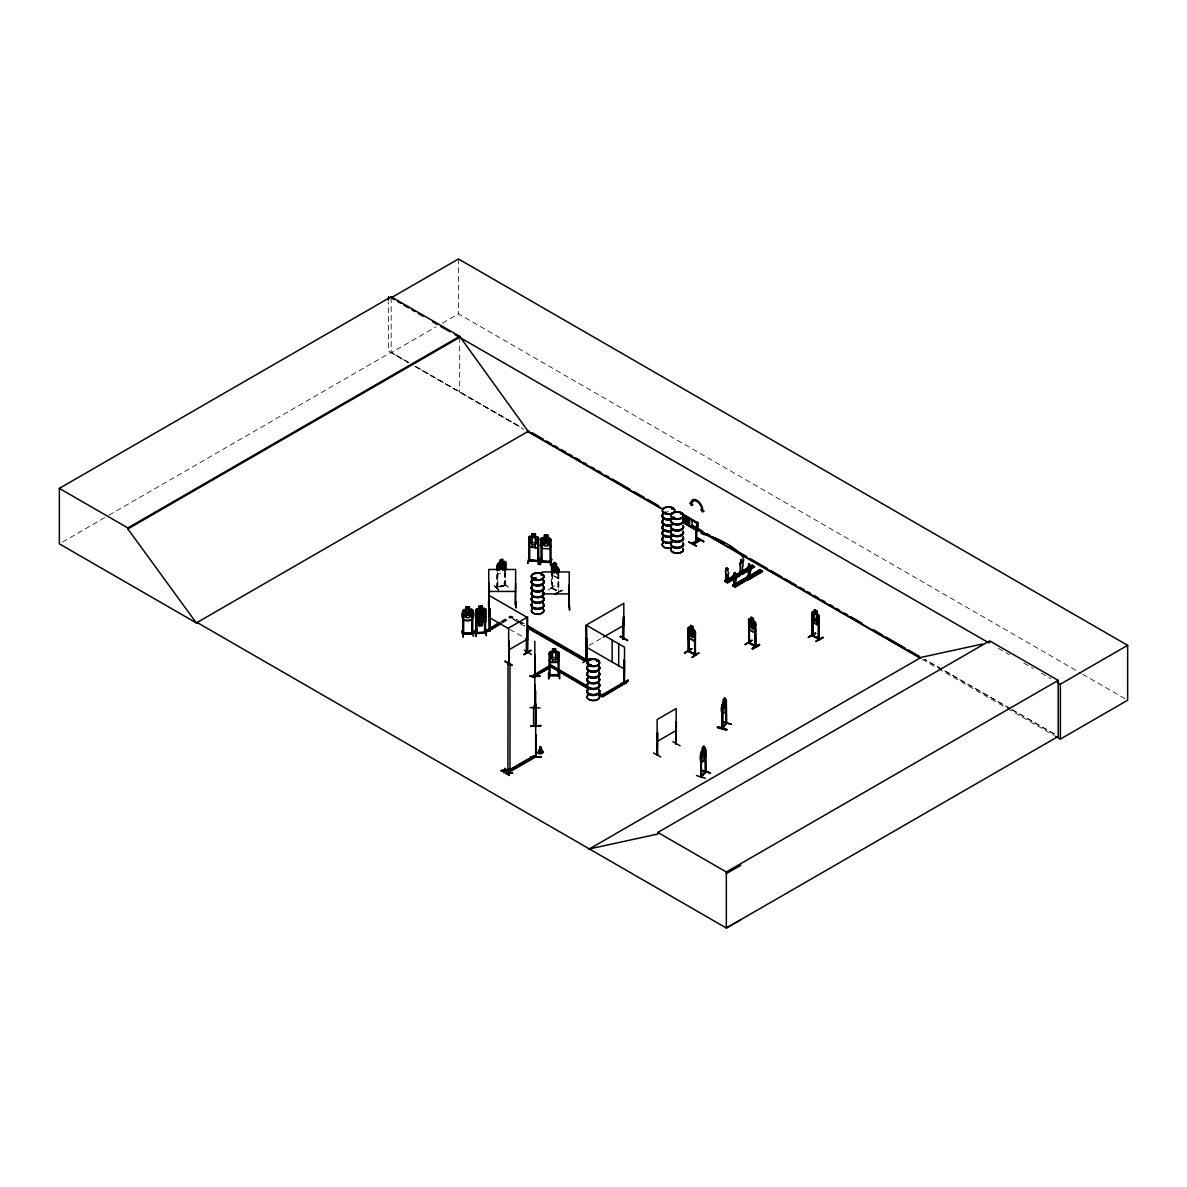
<?xml version="1.0" encoding="UTF-8"?>
<svg xmlns="http://www.w3.org/2000/svg" width="1187" height="1187" viewBox="0 0 1187 1187"><rect width="100%" height="100%" fill="white"/><g stroke="black" fill="none" stroke-linecap="round" stroke-linejoin="round"><path stroke-width="0.75" stroke-dasharray="5 3.75" d="M557.786 578.128L552.296 574.953L557.786 578.128L558.662 575.858M498.985 590.859L494.267 585.265L499.46 590.265M494.237 585.31L499.46 590.711M548.023 589.969L555.16 585.859M551.643 587.402L552.222 587.758M552.222 588.559L551.836 587.135M497.783 587.253C503.169 583.529 512.903 583.841 496.908 588.01M505.469 584.612L504.638 585.384M62.555 541.999L107.409 516.093M109.011 515.173L391.176 352.257L408.699 362.376M391.176 297.818L391.176 352.717L436.044 326.826M442.439 323.116L458.464 313.872L1081.105 673.355M501.181 621.409L510.692 615.919L518.378 620.356M501.181 622.092L510.692 616.602L516.805 620.133M502.561 622.211L512.072 616.721L502.561 622.893M556.703 592.981L562.401 589.657L559.893 591.957M559.507 591.734L562.415 590.043M559.863 591.883L562.742 590.251M588.945 645.476L601.631 638.161M496.893 588.069L496.878 569.805M505.469 585.414L497.012 588.322L497.056 573.633M497.205 571.852L498.05 574.167L503.051 572.609M504.49 584.909L497.205 587.491M508.57 587.52L502.962 582.268L508.125 587.268M497.516 587.001L497.101 587.476M505.217 585.161L505.365 572.371M504.876 585.621L504.757 572.802M408.462 362.51L388.49 351.026L388.49 302.032M414.856 366.19L520.203 426.771L415.079 366.056M941.929 669.29L924.376 659.186L941.884 669.305M1010.567 708.758L943.531 670.195L1010.389 708.862M1012.155 709.663L1055.258 734.456M1082.722 674.275L1127.65 700.226M998.43 648.414L1009.543 654.823M1023.832 663.073L1033.373 668.578M1041.311 673.163L1050.836 678.667M1011.977 709.767L1054.991 734.605M391.176 352.717L408.699 362.836M415.079 366.516L523.927 429.353M922.24 659.319L936.691 667.673M938.309 668.593L1005.76 707.541M1007.362 708.476L1053.937 735.361M554.833 585.74L548.097 589.627M556.733 590.236L552.326 587.98L556.48 590.384M556.733 590.814L551.54 588.173L551.614 573.499M555.101 590.147L551.54 588.099L551.851 573.351M519.951 621.261L524.684 623.991M518.378 621.038L524.684 624.688M515.425 620.252L510.692 617.522L518.571 622.76M516.998 621.157L524.877 625.712M520.143 623.665L524.877 626.395M509.668 629.273L525.515 638.413M494.178 585.695L499.341 590.696M558.84 573.722L558.84 590.191M558.587 572.268L558.587 592.165M558.187 573.351L558.187 589.82M557.949 573.499L557.949 589.969M552.504 573.722L552.578 588.411M552.252 573.87L552.326 588.544M505.543 572.535L505.499 585.428M504.579 572.638L504.49 585.473M497.843 573.366L497.798 588.084L497.665 573.187M459.681 337.36L459.681 392.259M458.464 258.974L458.464 313.872M666.916 511.864A6.276 3.62 0 0 1 668.533 511.745"/><path stroke-width="1.5" d="M540.278 749.635C539.417 740.836 545.219 756.564 538.928 752.706L540.367 746.742L542.177 752.024M727.809 581.2L728.135 574.33A2.24 1.306 59.5 0 0 727.809 571.273L727.794 568.721M727.898 581.155L728.135 574.33M735.628 585.725L736.059 578.796A2.24 1.306 59.5 0 0 735.732 575.725M742.276 572.861L742.691 565.932A2.24 1.306 59.5 0 0 742.365 562.861L742.261 560.368M750.095 577.372L750.421 570.502A2.24 1.306 59.5 0 0 750.095 567.431L749.294 564.092M750.184 577.312L750.421 570.502M705.404 771.891L701.324 775.541M700.731 760.452L701.324 762.662L705.033 758.686L705.464 755.496L705.078 758.73C698.535 770.17 698.653 749.116 705.048 747.855L705.464 772.47L705.597 749.887L705.939 772.04L705.642 771.001M539.625 753.048L540.1 746.935L538.601 752.202M697.333 523.333L697.14 522.31L697.837 530.945L683.489 522.71M696.888 529.773L697.585 531.079L697.585 522.844M697.095 529.892L697.867 522.71M683.46 522.784L697.585 531.079L697.867 530.174M695.582 528.126L696.591 527.562M725.153 581.066L727.186 582.209L728.477 580.695L728.67 581.749L726.207 580.295L725.865 573.054A2.24 1.306 59.5 0 1 726.207 570.368L726.236 568.158L727.497 568.217M726.296 570.309L726.325 568.113M725.984 580.339L726.874 579.716L726.489 580.473M727.037 580.117L726.014 580.443M733.803 584.894L733.7 577.579A2.24 1.306 59.5 0 1 734.026 574.879L734.931 572.386M734.605 584.286L733.981 585.102L734.798 584.316M735.732 585.666C731.875 583.351 735.925 585.874 733.744 585.888L733.744 584.286M734.798 584.701L734.501 584.286M741.415 571.466L740.436 571.956L740.733 571.081L741 573.499L741.385 571.407L740.955 572.119M748.997 575.918L748.27 576.541M748.433 576.333L749.056 576.244M504.935 661.456L512.087 665.595M505.098 660.981L512.25 665.061M653.458 752.973L660.773 756.92M696.873 523.274L697.184 522.458M697.555 523.037L683.4 514.728L697.867 522.859M697.555 530.366L685.893 523.512M550.872 561.792L541.109 561.228L540.975 562L541.138 538.408L544.536 537.741M542.014 539.907L541.079 540.055L542.014 539.907L542.088 562.074M551.02 546.228L549.878 548.913L542.147 548.468L541.138 545.664L541.242 538.453M544.418 537.696L544.432 534.936L547.726 535.129L547.711 537.889L551.005 539.032L551.005 562.579L549.996 561.718M539.937 564.775L541.495 558.543L540.471 564.344M541.183 562.044L551.02 562.356M547.593 535.278L544.521 535.1L544.521 537.8L542.874 538.601L542.874 543.646L544.521 545.901L547.593 546.079L549.24 544.017L549.24 538.972L547.593 537.978L547.726 535.129M550.026 540.367L550.931 540.411L550.026 540.367L550.1 562.564M549.893 562.519L550.145 561.466L541.035 560.976M550.531 564.923L551.554 559.136L550.59 564.967M550.531 565.383L551.599 559.166M717.378 727.527C722.126 725.109 736.088 734.278 717.393 727.438M539.655 749.769L540.219 746.771M696.472 775.526L705.315 778.271M741.118 582.12L741.103 581.215M740.955 581.437L742.201 581.467M747.602 569.181L747.587 568.425M755.585 573.766L755.407 572.935M756.594 573.603L756.475 572.935M538.928 752.706L540.159 747.009M534.818 677.109L535.203 676.234M534.714 676.991L534.818 675.729M535.663 690.804L535.663 756.564M533.319 578.737L534.877 578.841L534.298 578.173M533.868 579.004L534.135 578.128M541.138 574.79L541.598 574.953M541.865 574.76L541.094 574.76M589.064 665.061L590.696 664.839M590.948 665.061L590.162 664.319M596.779 660.862L596.512 660.936M597.432 660.64L596.646 660.64M665.447 513.14L665.848 513.007M665.032 512.25L666.055 513.007M672.435 508.244L671.961 508.941L672.792 508.659M672.317 508.808L671.857 508.897M674.602 517.873L672.94 517.473M674.661 517.977L673.652 517.235M681.397 513.719L680.374 513.63L681.249 513.867M488.614 601.898L488.703 607.329M488.658 607.67L488.658 601.512M532.073 536.45L532.102 533.69L532.191 547.355M535.248 534.12L532.191 533.853L535.367 533.972L535.248 547.622M532.191 536.554L530.559 537.31L530.559 542.355L532.191 544.655L535.248 544.922L536.88 542.904L536.88 537.859L535.367 536.672M528.883 560.709L538.72 561.585L538.631 537.919L537.488 536.865L529.847 536.257L528.808 537.132L528.838 560.739L528.927 537.103L529.921 536.287M529.817 538.601L528.853 538.72L529.817 538.601L529.639 560.813L529.892 559.745L538.72 560.783M527.488 563.35L529.031 557.608M529.491 557.578L527.933 563.335M537.77 539.328L538.661 539.417L537.77 539.328L537.711 561.496L537.889 560.442L538.675 561.317M537.607 560.902L528.957 559.923M538.512 564.389L539.595 558.187M538.052 564.285L539.67 558.558M726.088 580.517L726.785 579.894M740.762 559.982L740.762 561.955A2.24 1.306 59.5 0 0 740.436 564.641L740.421 571.897L741.415 571.748M740.376 573.024L740.376 571.422L741.519 571.63M702.526 532.429C702.734 528.794 699.143 534.996 702.2 532.993M696.383 545.975L688.89 541.999M696.324 545.931L688.846 542.088M501.3 565.531L498.985 564.003L500.751 566.481L498.896 570.339L501.359 566.867C502.427 570.754 505.855 568.128 501.938 566.095L503.733 562.356L501.418 565.457M536.02 704.143L536.02 726.681L536.064 725.257M556.436 573.529L555.19 570.279C554.359 574.048 551.451 570.947 554.7 569.389L553.35 565.487L555.16 569.048L556.391 567.312L557.148 567.712L555.664 569.968L556.673 572.505M691.65 631.988L693.846 630.816L692.362 633.072L693.92 637.167L691.902 633.368L690.671 635.193L689.84 634.704L691.398 632.493L689.929 628.561L691.784 631.944M752.143 623.59L754.205 622.418L752.721 624.674L754.16 628.739L752.246 624.97C751.49 628.665 748.478 625.742 751.757 624.095L750.288 620.163L752.217 623.739M694.44 641.099L695.211 638.932M695.374 638.962L694.484 641.217L688.994 638.057L688.356 634.897M754.784 632.701L755.57 623.338L753.389 620.994M748.626 626.543L749.353 629.644L754.843 632.819L755.644 630.49M812.027 619.213L812.754 622.314L818.303 625.46L819.119 623.116M818.303 625.46L819.193 623.19M476.996 612.314L475.883 615.148C475.794 610.459 485.824 609.361 485.72 614.421M485.706 616.557L484.593 619.332L476.862 619.837L475.868 617.285M467.797 612.804L470.601 610.192L468.509 613.397L470.69 616.498L467.841 614.005L464.992 616.75L467.144 613.442L465.081 610.444L467.619 612.715M504.163 770.556L504.149 772.737L504.876 770.497L509.995 770.155L532.191 757.336M504.149 772.737L504.979 770.126L507.917 770.111M508.778 775.408L509.505 773.167L512.547 772.782L509.505 773.627L508.778 775.408L508.793 773.227L508.199 775.081M504.979 768.419L505.558 769.206L504.979 768.419L504.267 770.63L501.181 770.571L504.267 770.17L503.585 772.411M508.897 772.841C501.864 773.093 509.95 775.126 509.609 771.09L509.609 773.241L510.187 771.416M508.897 773.301L509.609 771.09M471.625 609.257L472.678 610.207L471.625 609.198L463.939 609.539L462.9 610.608C456.906 625.208 478.762 623.605 472.797 610.163L472.723 633.754L472.649 632.656L462.9 633.116M471.669 620.148L472.797 617.418M504.979 770.571L505.558 768.746M549.151 659.72L550.174 662.465L557.949 662.405L558.973 652.435L557.905 651.455L550.204 651.5L549.151 652.538L549.121 676.115L549.299 675.032L550.071 676.1M557.949 662.405L559.077 659.646M722.779 728.032L722.008 727.512L726.711 723.358L726.325 701.294L725.88 723.773L726.711 722.557L722.008 728.447L721.904 704.811L725.732 699.232L726.281 723.803M722.052 727.586L726.325 723.254M725.88 722.838L726.652 722.557M726.652 723.358L722.304 727.943M549.789 548.824L550.902 546.213M748.522 564.329L749.783 564.389M692.021 543.453L699.544 539.106L692.422 543.231M699.484 539.462L692.318 543.572M691.858 648.948L684.424 652.909M745.08 644.66L752.276 640.208L745.154 644.318M485.513 632.537L484.622 631.87L484.578 632.938L484.637 610.771L485.587 610.904L484.637 610.771M492.59 628.427L485.557 632.671L475.779 633.368M589.82 658.429L582.802 662.687M702.378 750.674L701.532 752.41L701.22 776.402L705.909 771.179M568.766 585.28L569.181 607.507L569.226 571.941L542.325 571.941L542.325 575.591M474.474 630.623L475.794 636.366M476.239 635.965L474.948 630.505M462.188 631.098L463.093 636.959L462.247 631.039M462.247 630.742L463.093 636.959M489.949 608.976L489.059 608.753L489.949 608.976L490.023 630.98L488.97 630.712L490.038 630.149M527.592 652.36L526.375 652.271L526.449 639.17M586.897 660.298L586.69 659.779M624.184 681.887L624.407 681.932M812.042 635.594L819.134 639.57M813.006 613.827L812.101 613.605L813.006 613.827L812.828 635.965C814.475 635.401 810.958 633.917 812.739 635.179M818.481 617.24L819.386 617.463L818.481 617.24L818.392 639.185L818.793 638.22L819.46 639.467L812.338 635.357L812.353 613.456M818.392 639.185L818.733 617.092M548.498 673.059L548.602 678.845M548.987 672.658L549.047 678.786M694.514 630.342L689.098 627.122L688.267 627.7L688.223 651.218L695.359 655.313L695.374 631.692L694.543 630.267M689.276 650.699L688.534 650.239M688.95 651.604L689.202 638.651M695.612 654.363C674.364 644.037 709.692 662.168 689.024 651.069M748.596 642.864L755.718 646.9L755.718 623.294L754.902 621.869M749.635 643.102L748.908 620.727L749.383 643.25L748.967 641.885M701.146 776.194L700.79 776.906L700.775 753.3M502.754 570.012L504.178 567.356L504.178 562.326L502.754 561.911L502.798 559.032L499.95 560.012L498.674 569.256M585.562 660.447L586.244 659.289M622.849 638.161L623.887 637.849L623.902 638.71L622.849 638.962L623.576 616.587L623.22 639.066M622.849 638.962L623.65 638.502M697.837 523.615L685.893 516.182L697.585 523.764M508.897 663.147L509.208 662.702M657.064 754.813L657.138 719.53L676.16 708.55L676.189 744.204M742.201 581.689L740.955 581.897M497.16 564.715L497.16 570.146L498.006 563.38L504.653 561.258L505.588 561.837L505.632 568.959M696.532 541.48L696.873 527.162L695.879 526.82L696.68 528.185L695.879 526.82M535.263 578.737L534.135 578.41M674.35 517.888L674.127 517.131M462.693 633.947L472.619 633.487M724.723 697.852L725.435 705.642L723.387 710.271L722.66 703.936L723.328 699.44L724.856 697.733L724.767 700.419M724.471 698.594L723.625 700.523L724.471 699.499M722.438 705.953L722.453 728.432M721.948 704.796C719.307 715.865 725.302 715.909 726.296 706.933M722.2 721.651L731.311 724.204L722.008 721.859M559.166 675.848L549.106 675.863L550.204 675.878M549.996 675.017L559.062 675.047M581.986 658.132L587.684 661.456C576.897 655.165 582.698 660.165 588.782 662.895M701.369 751.816L702.422 750.703L702.274 747.929L703.876 746.267L703.876 748.967M702.378 747.958L703.965 746.297M701.532 757.454L702.333 758.775L703.817 757.217L704.618 754.22L704.618 749.175L703.817 749.101L705.033 747.973M701.28 754.428L701.146 776.995L705.909 771.98M705.894 749.991L705.152 750.347M701.383 770.452L710.479 772.974M700.834 776.847L705.597 771.847M710.464 772.93L701.383 769.992M527.34 652.509L527.636 617.062L508.615 628.042L508.867 663.533L509.178 641.336M527.621 651.93L526.39 651.544L526.479 652.375M475.972 622.3L477.085 623.19L485.72 621.662L485.691 609.243L484.533 608.382L476.892 608.946L475.868 610.044L475.72 633.621L485.587 632.864M476.951 609.035L475.972 610.073L475.987 622.374L479.266 623.027L479.162 625.816L479.162 623.116M462.9 610.608L463.983 609.628M748.819 563.988L748.493 566.525A2.24 1.306 59.5 0 0 748.166 569.226L748.834 578.024L748.211 575.932M476.803 633.517L476.655 611.364L475.75 611.424L476.699 611.557L476.536 633.264M485.691 632.048L484.8 632.181M585.458 659.749L586.17 659.334M622.923 638.903L623.576 616.587M541.227 538.512L542.236 537.607L549.789 538.097M462.796 633.146L472.649 632.938M463.702 633.057L463.642 634.17L463.716 611.943L462.796 611.988L462.945 634.199L462.9 633.086M471.743 633.546L471.743 611.587L472.649 611.557L471.773 611.795M472.649 633.739L462.945 634.17M701.22 776.966L701.146 754.991M742.023 581.882L741.296 582.001M528.808 560.472L538.646 561.347M533.646 578.277L533.453 579.019M533.453 578.455L534.298 579.093M590.013 665.002L590.948 664.779M589.672 664.497L590.162 665.269M590.8 665.091L589.123 664.972M551.614 573.499L551.569 564.611L554.062 565.086L553.988 562.237L556.332 563.588L557.341 573.009M551.643 564.686L552.43 564.137M688.356 627.775L689.128 627.226M559.032 675.269L549.299 675.344M705.553 772.381L705.642 771.802M737.735 573.766L724.842 581.318L726.459 579.538L724.975 580.206M737.557 573.796L724.782 581.274M725.242 581.541L738.166 573.9L725.138 581.482L727.572 582.832L740.302 575.309L727.216 582.669M740.02 573.38L752.825 565.873L739.249 572.95L740.911 571.199M751.979 565.398L750.867 566.051M739.768 573.232L742.023 574.478L741.341 573.989M752.632 565.561L741.148 572.179M727.186 582.624L728.477 580.695M739.442 571.852L741.845 573.202L741.652 574.271L754.606 566.763M754.398 566.748L741.964 574.463M745.377 578.321L748.077 579.805M747.38 568.721L748.314 569.285L748.582 576.407L750.956 577.921L750.956 576.956L749.472 577.624L749.813 579.004L762.588 571.481L760.303 570.235M734.085 584.909L734.085 583.959L732.794 584.716L733.418 586.274L746.193 578.752L745.525 578.158L732.602 585.784L745.659 578.455M748.552 575.606L747.261 576.363L747.914 577.921M735.198 587.12L747.662 579.568M747.469 579.241L748.092 579.835M762.395 570.977L749.012 578.529L762.128 571.214M735.005 587.135L735.02 585.963L735.02 586.734M762.217 571.273L759.992 569.805L747.068 577.446L749.858 579.004M527.874 630.549L526.449 630.342L527.874 630.549L527.562 652.702M524.387 650.194L531.361 654.467M509.178 663.296L508.926 641.203M657.45 732.691L657.39 755.021L657.702 732.824M675.833 722.082L676.086 744.19L676.397 722.037M672.91 741.682L680.077 745.792M727.898 569.226L727.408 568.276M742.365 562.861L742.365 560.887M725.865 573.054L726.147 580.28M740.273 573.084L740.273 571.481L743.136 572.446L743.136 573.395L740.51 571.956L740.436 564.641M734.026 572.906L734.13 574.82A2.24 1.306 59.5 0 0 733.789 577.52L734.1 584.731M746.267 568.766L747.558 568.009M748.715 567.134L750.006 566.377L752.41 567.92L750.006 566.57M739.234 572.92L751.994 565.427M724.96 581.259L738.329 574.226M726.652 581.778L726.859 579.835M741.652 573.098L743.136 572.446M736.059 578.796L735.97 578.855A2.24 1.306 59.5 0 0 735.628 575.784L735.228 572.787M732.987 585.592L734.278 584.063M748.745 575.71L747.261 576.363M739.635 581.437C746.059 584.241 736.89 581.956 740.925 580.68L743.329 582.031M742.083 579.998C748.507 582.802 739.323 580.517 743.374 579.241L745.777 580.606M744.234 578.737C750.659 581.541 741.489 579.241 745.525 577.965M754.101 573.098C760.511 575.903 751.341 573.603 755.392 572.327L757.796 573.692M756.534 571.659C762.959 574.463 753.79 572.164 757.84 570.888L760.244 572.253M758.701 570.383C765.125 573.187 755.941 570.888 759.992 569.626M746 578.425L732.78 585.681L735.391 587.342M747.38 577.624L760.644 570.398L747.855 577.891L747.068 577.461M747.528 577.698L760.615 570.398L759.992 569.805M735.02 585.963L736.489 585.31L736.489 586.259M750.956 576.956L749.472 577.624M747.929 579.33L734.753 586.882M749.531 578.841L762.425 571.288M814.475 623.294L814.475 609.599L816.834 610.934L816.834 613.634M814.475 612.299L813.288 612.715L813.288 617.759L814.475 620.578L816.671 621.84L817.858 620.341L817.858 615.296L816.671 613.724M816.76 610.979L814.386 609.643M819.119 615.964L818.362 614.495L819.104 639.615M812.754 622.314L812.101 619.169M489.682 631.128L489.311 608.619M526.835 652.167L527.34 630.579M527.176 651.915L526.983 651.856M530.856 650.135L523.749 654.72L530.886 650.491M623.813 638.784L623.813 603.382L585.784 625.356L586.289 660.818L586.17 638.176M586.423 638.324L585.532 638.547M586.942 639.14L586.289 638.769L586.957 661.159L587.194 638.992M620.178 636.529L627.745 640.401L620.578 636.306M586.244 659.527L587.268 660.996L586.541 625.282L624.57 647.241L624.273 682.733L623.679 660.358L624.57 660.58L624.407 682.733L624.08 681.383M628.071 680.136C628.709 684.187 611.157 687.911 628.116 680.196M620.979 684.736L628.175 680.581M815.692 633.368L808.213 637.285L815.291 633.146M819.208 638.814L812.828 635.401L819.46 638.665M815.825 641.188L822.888 637.018L823.274 637.671L815.855 641.573M197.22 622.537L196.448 622.997L59.35 543.839L59.35 488.376L391.176 296.795L459.681 336.336L528.185 431.356L662.658 509M391.176 296.795L391.176 297.818L458.464 258.974L1127.65 645.327L1127.65 700.226L1060.362 739.071L1055.555 736.281M59.35 488.376L127.855 527.918L459.681 336.336M740.866 919.747L726.34 928.026L197.131 622.492L196.345 622.938L127.855 528.942L459.681 337.36M196.345 622.938L528.957 430.911M551.569 564.611L551.851 573.351M556.332 563.588L556.169 566.392L558.662 568.603L558.587 572.268M552.504 566.407C550.916 565.012 553.899 570.235 552.504 571.897M557.949 569.834L558.84 570.072L557.949 569.834L557.949 573.499M500.988 623.813L488.302 631.128L486.922 630.327L499.593 622.329M486.922 630.327L493.258 626.662M496.433 624.837L499.593 623.012M486.922 629.644L488.302 630.445L500.988 623.13M558.172 592.55L555.279 593.812M555.605 594.375L558.439 592.699L555.279 594.108M692.066 520.485L689.662 518.363L692.066 520.485L691.991 526.88L689.751 526.42M691.991 526.88L689.647 526.36M694.143 528.482L694.143 527.236L695.716 529.625M695.879 527.725L695.73 541.94L695.716 528.363M696.873 528.067L696.25 527.31L696.324 542.251L696.086 526.702M696.828 530.634L697.095 523.482M696.383 537.281L703.906 541.628L696.784 537.503M508.615 650.001L527.636 639.021M693.208 543.691L700.404 539.981M693.609 544.358L700.701 540.174M531.687 675.848L533.082 676.649L552.089 666.352L533.082 677.332L531.687 676.531L550.709 664.868L588.262 686.546M531.687 676.531L550.709 665.551L556.807 669.082M603.219 637.241L623.813 625.356M528.022 627.522L584.746 660.284L586.141 659.482L527.829 625.816M528.022 628.22L584.746 660.966L586.556 660.536M693.03 626.691L694.039 636.098L692.867 637.582L690.686 636.321L689.513 633.487L690.686 625.341L693.03 626.691L690.686 625.519M688.95 629.644L688.312 629.273L689.024 651.648L688.237 650.387L688.905 650.802M695.285 631.736L695.241 655.269M694.647 632.938L695.537 633.161L694.647 632.938L694.677 654.957M601.023 695.523L624.792 681.798L626.187 682.599L602.417 697.006L601.023 695.523L602.417 696.324L626.187 682.599M602.61 695.3L624.792 682.48L626.187 683.282M684.795 653.176L691.917 648.606L684.795 652.716M755.258 631.707L755.006 646.574L755.258 624.392L755.971 646.767L748.908 642.686L748.626 619.302L751.119 619.777M691.976 657.212L699.098 652.761L692.318 657.509M755.896 624.763L755.006 624.525M749.353 629.644L754.917 632.775M508.036 769.473L509.995 769.473L533.764 755.748L535.159 757.232L511.389 770.957L509.995 770.155L509.995 663.325L508.036 663.325L507.917 770.556L504.876 770.957M509.995 769.473L511.389 770.274L535.159 756.549M748.967 642.686L748.7 619.258M755.644 646.069L749.383 642.671L755.718 646.114M752.276 648.443L759.457 644.348L752.335 648.503M752.677 649.126L759.799 644.956L752.276 648.888M657.138 741.489L676.16 730.509M588.574 849.388L921.186 657.346L982.465 644.022M589.345 848.928L657.85 834.031L657.85 832.443L989.676 640.861L1058.181 680.403L1058.181 736.444L726.34 928.026L726.34 871.985L1058.181 680.403M989.676 642.449L988.905 642.909L454.903 334.6M1057.187 682.332L1060.362 684.172L1127.65 645.327M726.34 873.587L740.866 865.308M550.872 562.593L540.99 562.044M552.459 651.544L550.916 652.553L550.916 657.583L552.578 659.735L555.664 659.72L557.311 657.553L557.311 652.509L555.664 651.618M528.912 559.685L529.788 559.745M534.803 706.25L534.818 707.645L534.818 641.217M535.159 707.586L535.159 685.092M734.189 577.372L733.136 577.372M755.407 573.084L756.475 573.084M534.936 579.019L533.646 579.019M498.065 563.424L500.009 562.772M502.843 561.792L505.692 561.763L505.543 570.71M496.878 569.805L497.665 565.873L497.843 569.701M504.579 563.484C506.241 562.148 503.095 568.81 504.579 570.799M497.843 566.036L496.878 566.14M535.174 677.109L535.159 654.571M726.711 580.146L726.266 579.434M734.041 577.446L733.299 577.446M756.327 573.603L755.585 573.618M657.42 754.991L657.746 753.968M664.542 512.561L665.358 513.066M597.521 660.699L596.972 660.402M540.263 747.068L541.865 751.519M475.853 632.552L476.803 632.938M553.988 565.131L552.816 565.353L553.988 573.232M688.475 651.04L688.43 627.73M755.184 645.505L755.644 646.87M501.181 770.571L507.917 770.556M501.181 771.031L504.163 771.001M509.609 772.796L512.547 772.782M505.81 773.241L512.547 773.241M505.81 773.701L508.793 773.672M549.225 676.115L550.145 676.13M620.237 636.425L627.419 640.52M696.443 537.622L703.565 541.717M673.993 517.814L673.177 517.977M479.251 625.653L482.323 625.43L482.323 622.73L483.955 621.706L483.955 616.661L482.323 614.629C479.726 609.584 486.344 607.032 481.447 612.67L483.613 615.712L480.78 613.293L477.931 616.127L480.082 612.759L478.035 609.821L480.735 612.091L482.397 609.584L479.251 609.821L477.619 622.181L479.251 622.952M479.147 625.757L482.441 625.579L482.426 622.804L485.72 621.662M476.951 619.748L484.504 619.243M475.898 632.805L484.533 631.929M486.388 635.52L485.023 629.407L486.447 635.579M488.97 629.911L489.786 630.327M812.709 635.935L812.754 613.961M526.687 652.167L526.687 639.021M819.089 639.57L819.193 615.919M466.194 606.735L469.488 606.646L469.384 609.45L471.031 610.281L471.031 615.311L469.384 617.552L466.313 617.685L464.651 615.608L464.651 610.563L466.313 609.584L466.194 606.735L466.194 609.495M463.983 620.341L471.58 620M473.242 636.425L472.471 630.623M538.646 561.614L538.497 560.798M489.192 582.817L489.103 630.787M569.27 603.975L569.582 610.252L569.3 604.317M515.573 604.717L515.633 569.478L488.732 569.478L488.792 605.014M515.737 607.67L515.915 601.913M515.677 601.512L515.974 607.789M552.578 652.538L555.664 652.524M552.578 657.583L555.664 657.553M550.249 662.301L557.86 662.257M550.1 653.918L549.195 653.933L550.1 653.918L549.996 676.145M558.157 653.889L559.062 654.096L558.157 653.889L558.157 676.115M559.27 678.445L559.225 672.97M540.026 675.996L529.936 676.16L540.026 676.442M540.026 676.293L529.951 676.026M529.951 707.66L540.04 707.942M530.797 725.925L540.886 725.865M536.005 734.664L536.064 756.579M530.797 756.861C548.75 757.499 540.96 756.712 530.797 757.158M530.797 757.232L540.886 756.742M488.732 591.438L515.633 591.438M542.325 593.901L569.226 593.901M508.036 664.008L509.995 664.008M533.571 706.799L535.53 706.799M533.571 725.524L535.53 725.524M475.824 633.606L475.794 632.79M471.803 633.769L471.743 611.587M665.21 512.235L666.144 512.576M532.191 537.444L535.248 537.711M532.191 542.489L535.248 542.756M529.921 546.999L537.503 547.83L538.631 545.174L537.429 547.726L529.817 547.148L528.823 544.314M815.603 633.264L808.614 637.063M741.059 559.463L742.276 560.947M540.233 751.074L541.153 751.178M541.984 561.036L541.865 562.119M515.232 605.014L515.633 583.025M569.181 607.21L569.181 606.379M664.868 512.799L664.779 512.977M726.296 699.677L726.147 706.948M726.681 729.679L717.586 727.156L726.711 729.753M559.166 675.047L558.958 676.115L559.077 652.464M701.413 770.333L710.286 773.123M559.7 673.014L559.745 678.816M527.073 652.731L527.102 617.374L489.059 595.414M536.005 756.623L536.123 755.896M752.172 565.101L754.576 566.644M750.867 565.858L753.27 567.223M746.267 568.573L748.671 570.131M818.333 614.569L812.858 611.394L812.027 611.973L812.145 635.624M748.092 576.007L750.763 577.624L750.763 576.852M814.475 613.382L816.671 614.629M737.706 573.455L740.109 574.998L726.934 582.372L739.501 574.879M745.525 578.158L747.929 579.523M814.475 618.427L816.671 619.673M734.219 578.47L731.815 577.119M736.489 585.31L736.311 585.963M726.859 580.176L725.925 579.76L725.806 581.437M725.806 579.835L728.477 581.452M733.625 584.345L734.486 584.701M583.336 659.393L588.01 662.02M391.176 297.818L394.366 299.658M397.556 301.498L400.746 303.338M403.921 305.178L408.699 307.937M411.889 309.777L415.079 311.617M418.269 313.457L423.047 316.217M432.602 321.736L437.38 324.496M440.57 326.336L450.125 331.841M683.415 516.182L687.777 518.704L689.647 521.138L689.647 523.66L687.777 523.927L683.415 521.405M532.162 432.751L543.364 439.22M546.569 441.074L551.376 443.849M554.566 445.689L557.771 447.544M560.976 449.383L565.784 452.158M568.988 454.013L572.179 455.867M575.383 457.707L580.191 460.482M583.396 462.337L586.586 464.176M591.393 466.951L594.598 468.806M597.803 470.645L600.993 472.5M605.8 475.275L609.005 477.115M612.21 478.969L629.822 489.133M634.615 491.908L644.229 497.457M647.419 499.297L658.637 505.766M692.244 525.173L695.448 527.028M698.653 528.883L701.858 530.723M706.666 533.497L709.856 535.352M713.061 537.192L717.868 539.966M721.073 541.821L724.263 543.661M729.07 546.435L732.275 548.29M735.48 550.13L746.682 556.599M749.887 558.454L767.499 568.618M770.689 570.472L781.907 576.941M785.097 578.781L796.314 585.265M799.504 587.105L804.311 589.88M807.516 591.734L810.721 593.574M813.926 595.429L818.718 598.203M821.923 600.043L825.128 601.898M829.921 604.673L833.126 606.512M836.331 608.367L839.535 610.207M844.343 612.982L847.533 614.836M850.738 616.676L861.94 623.16M873.157 629.629L882.757 635.164M885.962 637.018L905.177 648.102M908.367 649.957L919.584 656.426M691.472 525.633L920.4 657.806M693.95 527.34L696.383 528.586L697.17 528.126L696.339 527.34M527.132 431.207L660.447 508.17M690.968 525.796L920.637 658.399M689.068 525.055L697.911 530.159M749.412 618.872L754.784 621.988M694.514 641.054L689.128 637.953L688.43 634.926M552.356 564.181L557.727 567.282M695.537 655.09L694.899 640.105M586.541 647.241L624.57 669.201M527.829 626.499L537.296 631.959M540.441 633.784L584.568 659.26M489.059 617.374L508.081 628.353M599.272 692.911L602.417 695.404L599.272 693.594M559.952 670.892L578.826 681.783M581.971 683.608L585.117 685.418M588.44 688.252L550.709 666.471L588.44 688.95M540.515 750.288C547.756 751.475 538.809 756.52 537.221 752.039M540.515 750.362L543.557 752.113M535.159 757.232L533.764 755.748M657.85 832.443L726.34 871.985M484.489 608.471L485.706 609.302M537.488 536.865L538.616 537.978M702.57 534.239C706.042 534.12 702.452 530.114 702.57 534.239A28.933 8.932 26.2 0 1 735.406 549.462A28.933 8.932 26.2 0 1 739.916 563.647L740.332 564.7M541.242 545.649L542.222 548.379M542.014 752.543L540.649 746.979L541.42 752.959M721.904 712.066L722.393 714.159M482.412 608.53L482.412 605.83L479.133 606.067L479.133 608.783M463.716 611.943L462.796 611.988M540.411 747.083L540.545 753.137M1060.362 684.172L1060.362 739.071M816.671 611.023L816.671 624.54M814.549 609.732L814.549 612.433M722.764 706.042L722.809 728.091M705.419 748.344L705.419 755.54M703.876 746.267L703.921 749.145M623.932 660.209L624.036 682.199M618.694 643.844L618.694 665.803M612.151 640.075L612.151 662.034M558.513 568.632L558.513 572.238M555.664 662.42L555.768 648.755L552.459 648.785L552.578 662.45M552.252 566.54L552.252 572.03M535.367 533.972L535.352 536.732M527.918 651.693L527.918 652.568M505.365 563.217L505.365 570.532M504.757 563.662L504.757 570.977M497.665 565.873L497.665 569.523M489.712 609.124L489.786 631.128M485.587 609.287L485.498 632.923M482.308 605.934L482.323 608.694L483.955 609.48L482.323 621.825L478.227 622.285L480.142 618.976L478.435 615.845L480.794 618.353L483.643 615.519L481.492 618.902L483.584 621.721L482.56 621.884L480.854 619.555L479.192 622.062L477.619 609.94L479.251 608.916L479.236 606.156M388.49 296.587L388.49 300.222M127.855 527.918L127.855 528.942M543.142 586.259A6.38 3.68 0 0 1 537.622 591.794A6.38 3.68 0 0 1 532.102 586.259M543.067 586.645A6.291 3.635 0 0 1 537.622 592.09A6.291 3.635 0 0 1 532.177 586.645M543.082 591.512A6.306 3.635 0 0 1 537.622 596.972A6.306 3.635 0 0 1 532.162 591.512M543.082 591.719A6.306 3.635 0 0 1 537.622 597.165A6.306 3.635 0 0 1 532.162 591.719M543.142 580.206A6.38 3.68 0 0 1 537.622 585.725A6.38 3.68 0 0 1 532.102 580.206M533.111 579.434A6.38 3.68 0 0 1 535.975 578.484M543.067 585.621A6.291 3.635 0 0 1 537.622 591.067A6.291 3.635 0 0 1 532.177 585.621M543.067 580.577A6.276 3.62 0 0 1 537.622 586.022A6.276 3.62 0 0 1 532.191 580.577M533.186 579.835A6.276 3.62 0 0 1 536.005 578.9M543.142 585.948A6.38 3.68 0 0 1 537.622 591.467A6.38 3.68 0 0 1 532.102 585.948M543.142 579.894A6.38 3.68 0 0 1 537.622 585.414A6.38 3.68 0 0 1 532.102 579.894M533.111 579.122A6.38 3.68 0 0 1 535.975 578.173M543.067 579.568A6.276 3.62 0 0 1 537.622 584.998A6.276 3.62 0 0 1 532.191 579.568M533.186 578.811A6.276 3.62 0 0 1 536.005 577.876M543.142 603.53A6.38 3.68 0 0 1 537.622 609.065A6.38 3.68 0 0 1 532.102 603.53M543.067 603.916A6.291 3.635 0 0 1 537.622 609.361A6.291 3.635 0 0 1 532.177 603.916M543.053 608.664A6.261 3.62 0 0 1 537.622 614.08A6.261 3.62 0 0 1 532.206 608.664M543.053 592.268A6.261 3.62 0 0 1 537.622 597.699A6.261 3.62 0 0 1 532.206 592.268M543.067 608.976A6.291 3.635 0 0 1 537.622 614.421A6.291 3.635 0 0 1 532.177 608.976M543.082 591.972A6.306 3.635 0 0 1 537.622 597.432A6.306 3.635 0 0 1 532.162 591.972M543.142 597.476A6.38 3.68 0 0 1 537.622 602.996A6.38 3.68 0 0 1 532.102 597.476M543.067 602.892A6.291 3.635 0 0 1 537.622 608.337A6.291 3.635 0 0 1 532.177 602.892M543.067 597.847A6.276 3.62 0 0 1 537.622 603.293A6.276 3.62 0 0 1 532.191 597.847M543.142 603.219A6.38 3.68 0 0 1 537.622 608.738A6.38 3.68 0 0 1 532.102 603.219M543.142 597.165A6.38 3.68 0 0 1 537.622 602.684A6.38 3.68 0 0 1 532.102 597.165M543.067 596.838A6.276 3.62 0 0 1 537.622 602.269A6.276 3.62 0 0 1 532.191 596.838M598.871 672.45A6.38 3.68 0 0 1 593.337 677.97A6.38 3.68 0 0 1 587.817 672.45M598.782 672.821A6.276 3.62 0 0 1 593.337 678.267A6.276 3.62 0 0 1 587.906 672.821M598.767 677.554A6.261 3.62 0 0 1 593.337 682.97A6.261 3.62 0 0 1 587.921 677.554M598.871 666.382A6.38 3.68 0 0 1 593.337 671.916A6.38 3.68 0 0 1 587.817 666.382M598.782 671.812A6.276 3.62 0 0 1 593.337 677.243A6.276 3.62 0 0 1 587.906 671.812M598.782 666.768A6.276 3.62 0 0 1 593.337 672.198A6.276 3.62 0 0 1 587.906 666.768M598.871 672.139A6.38 3.68 0 0 1 593.337 677.658A6.38 3.68 0 0 1 587.817 672.139M598.871 666.07A6.38 3.68 0 0 1 593.337 671.59A6.38 3.68 0 0 1 587.817 666.07M598.782 665.744A6.291 3.635 0 0 1 593.337 671.189A6.291 3.635 0 0 1 587.891 665.744M598.871 689.721A6.38 3.68 0 0 1 593.337 695.241A6.38 3.68 0 0 1 587.817 689.721M598.782 690.092A6.276 3.62 0 0 1 593.337 695.537A6.276 3.62 0 0 1 587.906 690.092M598.797 694.959A6.306 3.635 0 0 1 593.337 700.419A6.306 3.635 0 0 1 587.877 694.959M598.782 678.46A6.276 3.62 0 0 1 593.337 683.89A6.276 3.62 0 0 1 587.906 678.46M598.797 695.167A6.306 3.635 0 0 1 593.337 700.627A6.306 3.635 0 0 1 587.877 695.167M598.871 683.653A6.38 3.68 0 0 1 593.337 689.187A6.38 3.68 0 0 1 587.817 683.653M598.782 689.083A6.276 3.62 0 0 1 593.337 694.514A6.276 3.62 0 0 1 587.906 689.083M598.782 684.038A6.276 3.62 0 0 1 593.337 689.469A6.276 3.62 0 0 1 587.906 684.038M598.871 689.41A6.38 3.68 0 0 1 593.337 694.929A6.38 3.68 0 0 1 587.817 689.41M598.871 683.341A6.38 3.68 0 0 1 593.337 688.861A6.38 3.68 0 0 1 587.817 683.341M598.782 683.015A6.291 3.635 0 0 1 593.337 688.46A6.291 3.635 0 0 1 587.891 683.015M671.723 525.277A6.38 3.68 0 0 1 664.023 524.699A6.38 3.68 0 0 1 663.014 520.247M671.679 525.574A6.276 3.62 0 0 1 664.097 525.01A6.276 3.62 0 0 1 663.103 520.633M671.679 530.648A6.276 3.62 0 0 1 664.097 530.07A6.276 3.62 0 0 1 663.103 525.693M671.723 519.223A6.38 3.68 0 0 1 664.023 518.63A6.38 3.68 0 0 1 663.014 514.194M671.679 524.565A6.291 3.635 0 0 1 664.097 523.986A6.291 3.635 0 0 1 663.088 519.609M671.679 519.52A6.291 3.635 0 0 1 664.097 518.956A6.291 3.635 0 0 1 663.088 514.564M671.723 524.966A6.38 3.68 0 0 1 664.023 524.387A6.38 3.68 0 0 1 663.014 519.936M671.723 518.912A6.38 3.68 0 0 1 664.023 518.318A6.38 3.68 0 0 1 663.014 513.882M671.679 518.511A6.276 3.62 0 0 1 664.097 517.933A6.276 3.62 0 0 1 663.103 513.556M671.723 542.548A6.38 3.68 0 0 1 664.023 541.969A6.38 3.68 0 0 1 663.014 537.518M671.679 542.845A6.276 3.62 0 0 1 664.097 542.281A6.276 3.62 0 0 1 663.103 537.904M671.694 547.726A6.306 3.635 0 0 1 664.082 547.148A6.306 3.635 0 0 1 663.088 542.756M671.694 547.934A6.306 3.635 0 0 1 664.082 547.355A6.306 3.635 0 0 1 663.088 542.963M671.723 536.494A6.38 3.68 0 0 1 664.023 535.901A6.38 3.68 0 0 1 663.014 531.464M671.679 541.836A6.276 3.62 0 0 1 664.097 541.257A6.276 3.62 0 0 1 663.103 536.88M671.679 536.791A6.291 3.635 0 0 1 664.097 536.227A6.291 3.635 0 0 1 663.088 531.835M671.723 542.236A6.38 3.68 0 0 1 664.023 541.658A6.38 3.68 0 0 1 663.014 537.207M671.723 536.183A6.38 3.68 0 0 1 664.023 535.589A6.38 3.68 0 0 1 663.014 531.153M671.679 535.782A6.276 3.62 0 0 1 664.097 535.203A6.276 3.62 0 0 1 663.103 530.826M683.193 531.212A6.247 3.606 0 0 1 677.154 535.752A6.247 3.606 0 0 1 671.115 531.212M683.222 520.425A6.276 3.62 0 0 1 677.154 524.98A6.276 3.62 0 0 1 671.085 520.425M683.237 519.402A6.291 3.635 0 0 1 677.154 523.971A6.291 3.635 0 0 1 671.085 519.402M683.222 526.479A6.276 3.62 0 0 1 677.154 531.034A6.276 3.62 0 0 1 671.085 526.479M683.311 526.108A6.38 3.68 0 0 1 677.154 530.752A6.38 3.68 0 0 1 670.996 526.108M683.311 525.796A6.38 3.68 0 0 1 677.154 530.441A6.38 3.68 0 0 1 670.996 525.796M683.222 525.455A6.276 3.62 0 0 1 677.154 530.025A6.276 3.62 0 0 1 671.085 525.455M683.311 520.054A6.38 3.68 0 0 1 677.154 524.684A6.38 3.68 0 0 1 670.996 520.054M683.311 519.743A6.38 3.68 0 0 1 677.154 524.372A6.38 3.68 0 0 1 670.996 519.743M683.237 531.553A6.291 3.635 0 0 1 677.154 536.123A6.291 3.635 0 0 1 671.085 531.553M683.208 532.117A6.261 3.62 0 0 1 677.154 536.672A6.261 3.62 0 0 1 671.1 532.117M683.193 548.483A6.247 3.606 0 0 1 677.154 553.023A6.247 3.606 0 0 1 671.115 548.483M683.237 531.806A6.306 3.635 0 0 1 677.154 536.39A6.306 3.635 0 0 1 671.07 531.806M683.237 537.681A6.291 3.635 0 0 1 677.154 542.266A6.291 3.635 0 0 1 671.085 537.681M683.222 536.672A6.276 3.62 0 0 1 677.154 541.242A6.276 3.62 0 0 1 671.085 536.672M683.237 543.75A6.291 3.635 0 0 1 677.154 548.32A6.291 3.635 0 0 1 671.085 543.75M683.311 543.379A6.38 3.68 0 0 1 677.154 548.023A6.38 3.68 0 0 1 670.996 543.379M683.311 543.067A6.38 3.68 0 0 1 677.154 547.711A6.38 3.68 0 0 1 670.996 543.067M683.237 542.726A6.291 3.635 0 0 1 677.154 547.296A6.291 3.635 0 0 1 671.085 542.726M683.311 537.325A6.38 3.68 0 0 1 677.154 541.955A6.38 3.68 0 0 1 670.996 537.325M683.311 537.014A6.38 3.68 0 0 1 677.154 541.643A6.38 3.68 0 0 1 670.996 537.014M683.222 548.809A6.276 3.62 0 0 1 677.154 553.379A6.276 3.62 0 0 1 671.085 548.809M683.237 548.617A6.306 3.635 0 0 1 677.154 553.201A6.306 3.635 0 0 1 671.07 548.617M689.024 519.995L686.709 520.589L688.979 524.224L686.205 520.841C683.386 522.829 682.139 518.897 685.656 519.936L683.519 516.479L686.19 519.713L689.024 519.995M722.987 703.743L723.892 705.746L722.942 710.093L724.174 705.983L725.42 707.111L724.485 705.019L725.376 700.849L724.204 704.752L722.987 703.743M701.873 752.232L702.882 754.264L701.829 758.582L703.194 754.517L704.588 755.689L703.535 753.567L704.559 749.501L703.223 753.285L701.873 752.232M548.958 545.07L546.094 542.37L543.231 544.833L545.382 541.747L543.334 538.542L546.035 541.168L548.839 538.853L546.747 541.836L548.958 545.07M754.398 627.7L753.226 629.184L751.045 627.923L749.872 625.089L751.045 616.943L753.389 618.293L754.398 627.7M724.723 701.458L723.387 703.075L723.387 708.105L724.723 706.502L724.723 701.458M703.55 747.142L702.6 749.042L703.55 747.142M703.817 750.006L702.333 751.564L702.333 756.609L703.817 755.051L703.817 750.006M703.817 511.152L702.378 511.923L700.923 509.49L701.932 510.069A7.077 4.08 60 0 0 696.932 501.404A7.077 4.08 60 0 0 691.932 504.282L692.911 504.861L691.383 505.573L689.855 503.08L690.834 503.659A8.472 4.896 60 0 1 696.828 500.202A8.472 4.896 60 0 1 702.823 510.573L703.817 511.152M502.279 559.819L500.573 561.303L502.279 559.819M502.754 562.816L500.098 563.721L500.098 568.766L502.754 567.846L502.754 562.816M482.323 614.629L479.251 614.851L482.323 614.643M482.323 616.78L479.251 617.017L482.323 616.795M481.774 624.125L479.8 624.273L479.8 625.163L481.774 625.015L481.774 624.125M481.774 606.483L479.8 606.631L479.8 607.536L481.774 607.388L481.774 606.483M468.835 607.225L466.862 607.314L466.862 608.204L468.835 608.115L468.835 607.225M469.384 610.355L466.313 610.489L466.313 615.534L469.384 615.385L469.384 610.355M555.115 649.363L553.127 649.378L553.127 650.283L555.115 650.268L555.115 649.363M540.886 725.569L530.797 726.058L540.886 725.569M535.53 706.117L533.571 706.117L533.571 726.207L535.53 726.207L535.53 706.117M547.044 535.693L545.07 535.574L545.07 536.479L547.044 536.598L547.044 535.693M547.593 538.883L544.521 538.705L544.521 543.75L547.593 543.913L547.593 538.883M534.699 534.521L532.74 534.343L532.74 535.248L534.699 535.411L534.699 534.521M816.285 611.246L814.861 610.444L816.285 612.151L816.285 611.246M738.818 575.576L736.415 574.211L738.818 575.576M737.958 576.081L735.554 574.716L737.958 576.081M687.777 520.054L683.415 517.532L683.415 520.054L687.777 522.577L687.777 520.054M752.84 618.605L751.43 617.789L752.84 619.51L752.84 618.605M753.226 621.988L751.045 620.727L751.045 625.772L753.226 627.033L753.226 621.988M692.481 627.003L691.086 626.202L692.481 627.908L692.481 627.003M692.867 630.386L690.686 629.125L690.686 634.17L692.867 635.431L692.867 630.386M555.783 563.914L554.374 563.098L555.783 564.804L555.783 563.914M556.169 567.282L553.988 566.021L553.988 571.066L556.169 572.327L556.169 567.282M534.491 579.434A6.261 3.62 0 0 0 543.883 576.303A6.261 3.62 0 0 0 534.491 573.173A6.261 3.62 0 0 0 534.491 579.434M534.491 579.953A6.276 3.62 0 0 0 543.898 576.823A6.276 3.62 0 0 0 534.491 573.677A6.276 3.62 0 0 0 534.491 579.953M534.476 579.671A6.306 3.635 0 0 0 543.928 576.511A6.306 3.635 0 0 0 534.476 573.366A6.306 3.635 0 0 0 534.476 579.671M590.206 665.625A6.261 3.62 0 0 0 599.598 662.48A6.261 3.62 0 0 0 590.206 659.349A6.261 3.62 0 0 0 590.206 665.625M590.206 666.115A6.261 3.62 0 0 0 599.598 662.984A6.261 3.62 0 0 0 590.206 659.853A6.261 3.62 0 0 0 590.206 666.115M593.337 683.326A6.291 3.635 0 0 0 598.782 677.881A6.306 3.635 0 0 1 593.337 683.356A6.306 3.635 0 0 1 587.877 677.896A6.291 3.635 0 0 0 593.337 683.326M590.191 665.848A6.306 3.635 0 0 0 599.643 662.702A6.306 3.635 0 0 0 590.191 659.542A6.306 3.635 0 0 0 590.191 665.848M665.403 513.422A6.261 3.62 0 0 0 674.809 510.291A6.261 3.62 0 0 0 665.403 507.161A6.261 3.62 0 0 0 665.403 513.422M664.112 529.728A6.247 3.606 0 0 0 671.664 530.292A6.261 3.62 0 0 1 664.112 529.743A6.261 3.62 0 0 1 663.118 525.366A6.247 3.606 0 0 0 664.112 529.728M665.403 513.926A6.261 3.62 0 0 0 674.809 510.796A6.261 3.62 0 0 0 665.403 507.665A6.261 3.62 0 0 0 665.403 513.926M664.112 530.619A6.247 3.606 0 0 0 671.664 531.197A6.261 3.62 0 0 1 664.112 530.619A6.261 3.62 0 0 1 663.118 526.256A6.247 3.606 0 0 0 664.112 530.619M674.023 518.393A6.276 3.62 0 0 0 683.43 515.247A6.276 3.62 0 0 0 674.023 512.116A6.276 3.62 0 0 0 674.023 518.393M674.023 518.927A6.261 3.62 0 0 0 683.415 515.781A6.261 3.62 0 0 0 674.023 512.65A6.261 3.62 0 0 0 674.023 518.927M674.008 518.63A6.306 3.635 0 0 0 683.46 515.47A6.306 3.635 0 0 0 674.008 512.324A6.306 3.635 0 0 0 674.008 518.63"/></g></svg>
